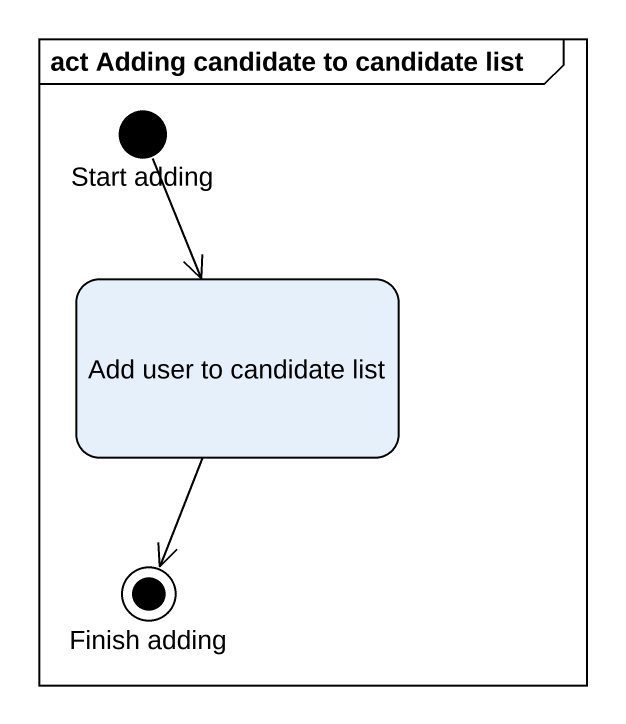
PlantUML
@startuml
mainframe act Adding candidate to candidate list
hide empty description
state "Start adding" as Start_adding <<start>>
state "Add user to candidate list" as Add_user_to_candidate_list
state "Finish adding" as Finish_adding <<end>>
Start_adding --> Add_user_to_candidate_list
Add_user_to_candidate_list --> Finish_adding
@enduml
